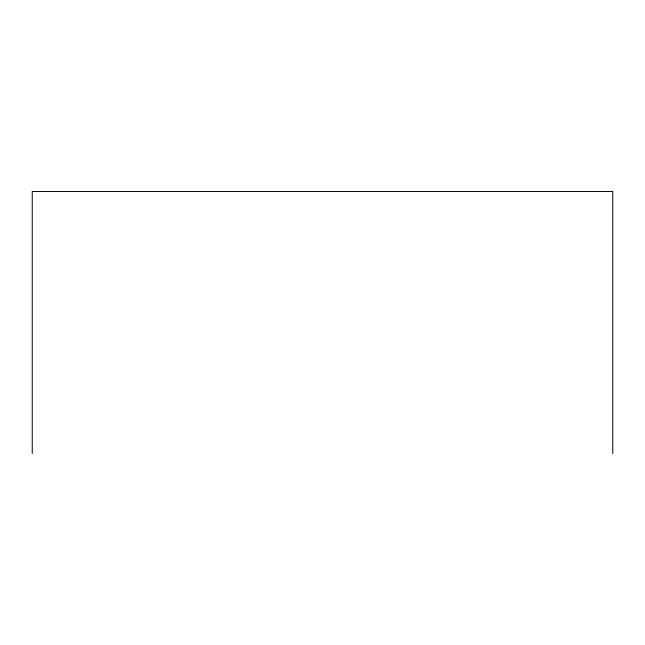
<?xml version="1.0" encoding="UTF-8"?>
<svg xmlns="http://www.w3.org/2000/svg" width="645" height="645" viewBox="0 0 645 645"><rect width="100%" height="100%" fill="white"/><g stroke="black" fill="none" stroke-linecap="round" stroke-linejoin="round"><path stroke-width="0.97" d="M612.75 453.483L612.75 191.517L32.25 191.517L32.25 453.483"/></g></svg>
